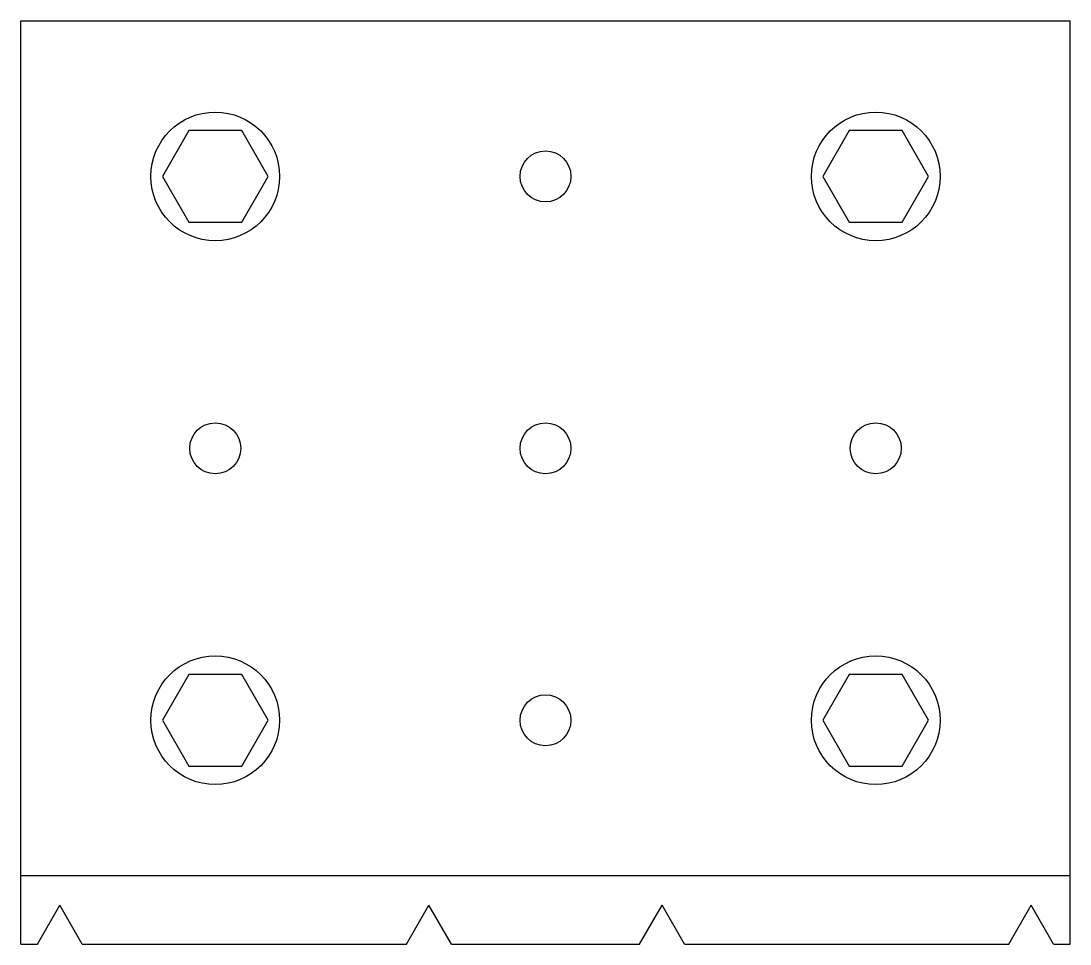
# Model space of a CAD drawing. Header units: inches. Extents: x -1.69 to 1.69, y 0.03 to 3.
import ezdxf

# ---------------------------------------------------------------- set-up
doc = ezdxf.new("R2010")
doc.units = ezdxf.units.IN
doc.header["$MEASUREMENT"] = 0
doc.layers.add('S-Ablt', color=1, linetype='Continuous')

msp = doc.modelspace()

# ---------------------------------------------------------------- linework, layer by layer
at = {"color": 0}
for p, q in [((-1.6875, 0.03), (-1.6875, 3)), ((-1.6875, 3), (1.6875, 3)), ((1.6875, 0.03), (1.6875, 3)), ((-1.6875, 0.25), (1.6875, 0.25)), ((-1.6347, 0.03), (-1.5625, 0.155)), ((-1.4903, 0.03), (-1.5625, 0.155)), ((-0.4472, 0.03), (-0.375, 0.155)), ((-0.3028, 0.03), (-0.375, 0.155)), ((0.3028, 0.03), (0.375, 0.155)), ((0.4472, 0.03), (0.375, 0.155)), ((1.4903, 0.03), (1.5625, 0.155)), ((1.6347, 0.03), (1.5625, 0.155)), ((-1.6875, 0.03), (-1.6347, 0.03)), ((-1.4903, 0.03), (-0.4472, 0.03)), ((-0.3028, 0.03), (0.3028, 0.03)), ((0.4472, 0.03), (1.4903, 0.03)), ((1.6347, 0.03), (1.6875, 0.03))]:
    msp.add_line(p, q, dxfattribs=at)
for centre in [(0, 2.5), (-1.0625, 1.625), (0, 1.625), (1.0625, 1.625), (0, 0.75)]:
    msp.add_circle(centre, 0.082)
at = {"layer": 'S-Ablt'}
for points in [[(-1.1475, 2.6472), (-1.2325, 2.5), (-1.1475, 2.3528), (-0.9775, 2.3528), (-0.8925, 2.5), (-0.9775, 2.6472)], [(0.9775, 2.6472), (0.8925, 2.5), (0.9775, 2.3528), (1.1475, 2.3528), (1.2325, 2.5), (1.1475, 2.6472)], [(-1.1475, 0.8972), (-1.2325, 0.75), (-1.1475, 0.6028), (-0.9775, 0.6028), (-0.8925, 0.75), (-0.9775, 0.8972)], [(0.9775, 0.8972), (0.8925, 0.75), (0.9775, 0.6028), (1.1475, 0.6028), (1.2325, 0.75), (1.1475, 0.8972)]]:
    msp.add_lwpolyline(points, close=True, dxfattribs=at)
for centre in [(-1.0625, 2.5), (1.0625, 2.5), (-1.0625, 0.75), (1.0625, 0.75)]:
    msp.add_circle(centre, 0.207, dxfattribs=at)

doc.saveas('drawing.dxf')
